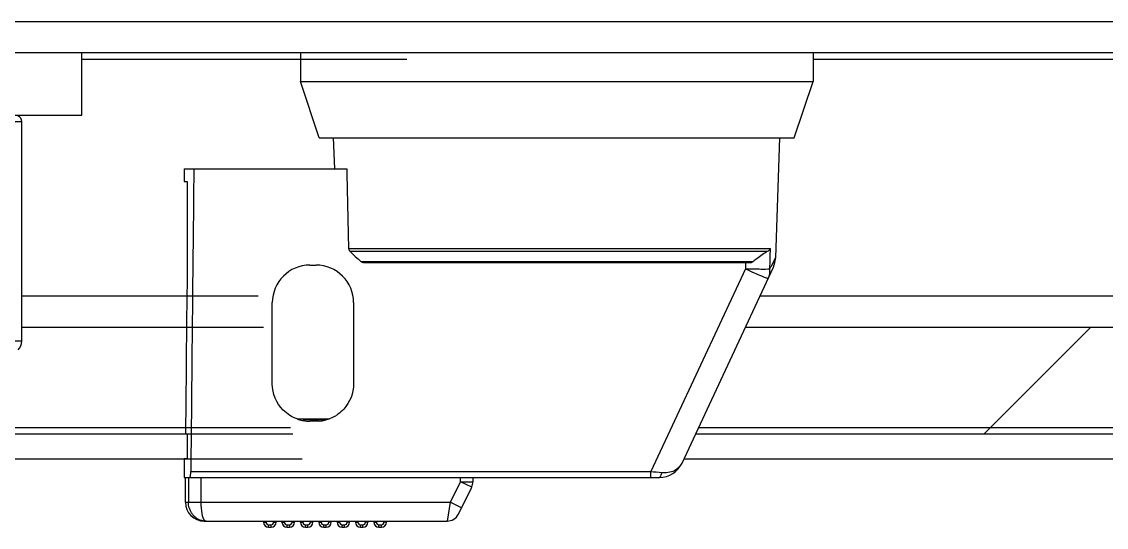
# Model space of a CAD drawing. Header units: millimetres. Extents: x 10297564 to 11610295, y -9287743 to -8409454.
# Drawn here: x 10526099 to 10527840, y -9103123 to -9102310 of the extents above; entities that cross this region are included whole.
import ezdxf

# ---------------------------------------------------------------- set-up
doc = ezdxf.new("R2010")
doc.units = ezdxf.units.MM
doc.header["$LTSCALE"] = 100
doc.layers.add('-0', color=7, linetype='Continuous')

# ---------------------------------------------------------------- blocks, each defined once
blk = doc.blocks.new('인버터 외형도')
at = {"layer": '-0', "linetype": 'Continuous'}
for p, q in [((127437.3, 34410.6), (115699.1, 34410.6)), ((127439.5, 34373), (115699.1, 34373)), ((117790.9, 34297.8), (117790.9, 34373)), ((117790.9, 34365.5), (118182.2, 34365.5)), ((118054.3, 34373), (118054.3, 34338.4)), ((118671.3, 34373), (118671.3, 34338.4)), ((118671.3, 34365.5), (119123.5, 34365.5)), ((118076.9, 34270.7), (118054.3, 34338.4)), ((118054.3, 34338.4), (118671.3, 34338.4)), ((118648.7, 34270.7), (118671.3, 34338.4)), ((115985.1, 34297.8), (117790.9, 34297.8)), ((116057.3, 34290.2), (117718.7, 34290.2)), ((117718.7, 34025.6), (117718.7, 34290.2)), ((118076.9, 34270.7), (118648.7, 34270.7)), ((118095.5, 34233.1), (118094.2, 34270.8)), ((118626.4, 34126.3), (118631.4, 34270.7)), ((117914.3, 34233.1), (117914.3, 34218)), ((117914.4, 34233.1), (118109.9, 34233.1)), ((117914.3, 34218), (117918, 34218)), ((117918, 34218), (117918, 34120.5)), ((118112.1, 34137.1), (118620, 34137.1)), ((118113.5, 34134), (118616.5, 34134)), ((118065.6, 34117.2), (118073.1, 34117.2)), ((118127, 34121.5), (118599, 34121.5)), ((118130.3, 34120.2), (118595.4, 34120.2)), ((118590.2, 34120.2), (118590, 34112.7)), ((118621.2, 34116.4), (118626.4, 34126.3)), ((118590, 34112.7), (118476.2, 33868.6)), ((118513.6, 33878.7), (118623.6, 34114.6)), ((118003.2, 34079.6), (117718.7, 34079.6)), ((119130.3, 34079.6), (118607.2, 34079.6)), ((118020.4, 33974.2), (118020.4, 34072)), ((118118.3, 34072), (118118.3, 33974.2)), ((118009.6, 34041.9), (117718.7, 34041.9)), ((119117.9, 34041.9), (118589.7, 34041.9)), ((118877.4, 33914), (119005.4, 34041.9)), ((117718.7, 34025.6), (117598.3, 34025.6)), ((117708, 33921.5), (118042.3, 33921.5)), ((118050.5, 33932.1), (118088.8, 33932.1)), ((118083.5, 33930.6), (118060.3, 33930.6)), ((118076.9, 33929.1), (118065.6, 33929.1)), ((118067.1, 33930.6), (118067.1, 33932.1)), ((118533.5, 33921.5), (119109.6, 33921.5)), ((117708.6, 33914), (118045.1, 33914)), ((117916, 33914), (117918, 33914)), ((117918, 33914), (117918, 33883.9)), ((118530, 33914), (119109.6, 33914)), ((117699.9, 33883.9), (118056.2, 33883.9)), ((117914.3, 33883.9), (117914.3, 33861.3)), ((117918, 33883.9), (117914.3, 33883.9)), ((118516, 33883.9), (119109.8, 33883.9)), ((117914.3, 33861.3), (118486.3, 33861.3)), ((117915.8, 33831.3), (117915.8, 33861.3)), ((117919.3, 33861.3), (117919.3, 33831.3)), ((117922.3, 33868.6), (118476.2, 33868.6)), ((117934.2, 33861.3), (117934.2, 33831.3)), ((118246.9, 33856.1), (118234.6, 33831.3)), ((118246.9, 33856.1), (118246.9, 33861.3)), ((118260.4, 33849.5), (118246.9, 33856.1)), ((118246.9, 33856.1), (118262, 33856.1)), ((118262, 33856.1), (118262, 33861.3)), ((118476.2, 33861.3), (118476.2, 33868.6)), ((118244.4, 33817.1), (118260.4, 33849.5)), ((117915.8, 33831.3), (118234.6, 33831.3)), ((118234.6, 33831.3), (118230.9, 33808.7)), ((118248.1, 33824.6), (118234.6, 33831.3)), ((117938.4, 33808.7), (118230.9, 33808.7)), ((118009.9, 33808.7), (118009.9, 33807.2)), ((118009.9, 33807.2), (118012.9, 33807.2)), ((118012.9, 33807.2), (118012.9, 33808.7)), ((118015.9, 33801.2), (118015.9, 33804.2)), ((118015.9, 33804.2), (118018.9, 33804.2)), ((118018.9, 33801.2), (118018.9, 33804.2)), ((118021.9, 33807.2), (118021.9, 33808.7)), ((118021.9, 33807.2), (118025, 33807.2)), ((118025, 33807.2), (118025, 33808.7)), ((118032, 33807.2), (118032, 33808.7)), ((118032, 33807.2), (118035, 33807.2)), ((118035, 33807.2), (118035, 33808.7)), ((118038, 33804.2), (118038, 33801.2)), ((118038, 33804.2), (118041.1, 33804.2)), ((118041.1, 33804.2), (118041.1, 33801.2)), ((118044.1, 33807.2), (118044.1, 33808.7)), ((118044.1, 33807.2), (118047.1, 33807.2)), ((118047.1, 33807.2), (118047.1, 33808.7)), ((118054.1, 33808.7), (118054.1, 33807.2)), ((118054.1, 33807.2), (118057.2, 33807.2)), ((118057.2, 33808.7), (118057.2, 33807.2)), ((118060.2, 33801.2), (118060.2, 33804.2)), ((118060.2, 33804.2), (118063.2, 33804.2)), ((118063.2, 33801.2), (118063.2, 33804.2)), ((118066.2, 33807.2), (118066.2, 33808.7)), ((118069.2, 33807.2), (118066.2, 33807.2)), ((118069.2, 33807.2), (118069.2, 33808.7)), ((118076.3, 33808.7), (118076.3, 33807.2)), ((118076.3, 33807.2), (118079.3, 33807.2)), ((118079.3, 33808.7), (118079.3, 33807.2)), ((118082.3, 33801.2), (118082.3, 33804.2)), ((118082.3, 33804.2), (118085.3, 33804.2)), ((118085.3, 33801.2), (118085.3, 33804.2)), ((118088.3, 33807.2), (118088.3, 33808.7)), ((118091.3, 33807.2), (118088.3, 33807.2)), ((118091.3, 33807.2), (118091.3, 33808.7)), ((118098.4, 33808.7), (118098.4, 33807.2)), ((118098.4, 33807.2), (118101.4, 33807.2)), ((118101.4, 33808.7), (118101.4, 33807.2)), ((118104.4, 33801.2), (118104.4, 33804.2)), ((118104.4, 33804.2), (118107.4, 33804.2)), ((118107.4, 33801.2), (118107.4, 33804.2)), ((118110.4, 33807.2), (118110.4, 33808.7)), ((118113.4, 33807.2), (118110.4, 33807.2)), ((118113.4, 33807.2), (118113.4, 33808.7)), ((118120.5, 33808.7), (118120.5, 33807.2)), ((118120.5, 33807.2), (118123.5, 33807.2)), ((118123.5, 33808.7), (118123.5, 33807.2)), ((118126.5, 33801.2), (118126.5, 33804.2)), ((118126.5, 33804.2), (118129.5, 33804.2)), ((118129.5, 33801.2), (118129.5, 33804.2)), ((118132.6, 33807.2), (118132.6, 33808.7)), ((118135.6, 33807.2), (118132.6, 33807.2)), ((118135.6, 33807.2), (118135.6, 33808.7)), ((118142.6, 33808.7), (118142.6, 33807.2)), ((118142.6, 33807.2), (118145.6, 33807.2)), ((118145.6, 33808.7), (118145.6, 33807.2)), ((118148.7, 33801.2), (118148.7, 33804.2)), ((118148.7, 33804.2), (118151.7, 33804.2)), ((118151.7, 33801.2), (118151.7, 33804.2)), ((118154.7, 33807.2), (118154.7, 33808.7)), ((118157.7, 33807.2), (118154.7, 33807.2)), ((118157.7, 33807.2), (118157.7, 33808.7)), ((118015.9, 33801.2), (118018.9, 33801.2)), ((118038, 33801.2), (118041.1, 33801.2)), ((118060.2, 33801.2), (118063.2, 33801.2)), ((118082.3, 33801.2), (118085.3, 33801.2)), ((118104.4, 33801.2), (118107.4, 33801.2)), ((118126.5, 33801.2), (118129.5, 33801.2)), ((118148.7, 33801.2), (118151.7, 33801.2))]:
    blk.add_line(p, q, dxfattribs=at)
blk.add_lwpolyline([(118623.6, 34114.6), (118625.5, 34120.3), (118626.4, 34126.3)], dxfattribs=at)
for centre, radius, start, end in [((117711.2, 34290.2), 7.52, 0, 67.5), ((123630.8, 40077.9), 8109.9, 227.13193, 227.26196), ((118065.6, 34072), 45.2, 89.9772, 179.9758), ((118073.1, 34072), 45.2, 0.0242, 90.0228), ((117765, 34563.1), 965.7, 332.2133, 332.4474), ((117703.7, 34025.6), 15, 315, 360), ((118072.5, 33975.4), 46.4, 290.5503, 300.0618), ((118072.8, 33975), 46, 300.0597, 305.2589), ((118066.1, 33975.6), 46.6, 250.2611, 252.1873), ((118066.1, 33975.5), 46.5, 252.1877, 252.5858), ((118066, 33975.1), 46.1, 252.5758, 259.4167), ((118060.3, 33915.5), 15, 90, 100.7201), ((118065.7, 33973.5), 44.5, 259.385, 269.856), ((118073.1, 33973.5), 44.4, 274.9906, 283.6981), ((118072.7, 33974.9), 45.9, 283.6812, 290.5575), ((118486.3, 33891.4), 30.1, 270, 335), ((118246.9, 33856.1), 15, 333.6934, 0), ((117938.4, 33831.3), 22.6, 180, 270), ((117942.6, 33831.1), 23.2, 196.1539, 206.8258), ((117942.2, 33830.9), 22.8, 206.8184, 215.1556), ((117941.7, 33830.6), 22.2, 215.1861, 220.5909), ((118230.9, 33823.7), 15, 270, 333.6934), ((117941.5, 33830.4), 21.9, 220.572, 232.9427), ((117941, 33829.7), 21.1, 232.9897, 246.5005), ((117940.8, 33829.3), 20.6, 246.5569, 249.8296), ((118015.9, 33807.2), 6.02, 180, 270), ((118015.9, 33807.2), 3.01, 180, 270), ((118018.9, 33807.2), 6.02, 270, 0), ((118018.9, 33807.2), 3.01, 270, 360), ((118038, 33807.2), 6.02, 180, 270), ((118038, 33807.2), 3.01, 180, 270), ((118041.1, 33807.2), 6.02, 270, 0), ((118041.1, 33807.2), 3.01, 270, 360), ((118060.2, 33807.2), 6.02, 180, 270), ((118060.2, 33807.2), 3.01, 180, 270), ((118063.2, 33807.2), 6.02, 270, 0), ((118063.2, 33807.2), 3.01, 270, 360), ((118082.3, 33807.2), 6.02, 180, 270), ((118082.3, 33807.2), 3.01, 180, 270), ((118085.3, 33807.2), 6.02, 270, 0), ((118085.3, 33807.2), 3.01, 270, 360), ((118104.4, 33807.2), 6.02, 180, 270), ((118104.4, 33807.2), 3.01, 180, 270), ((118107.4, 33807.2), 6.02, 270, 0), ((118107.4, 33807.2), 3.01, 270, 360), ((118126.5, 33807.2), 6.02, 180, 270), ((118126.5, 33807.2), 3.01, 180, 270), ((118129.5, 33807.2), 6.02, 270, 0), ((118129.5, 33807.2), 3.01, 270, 360), ((118148.7, 33807.2), 6.02, 180, 270), ((118148.7, 33807.2), 3.01, 180, 270), ((118151.7, 33807.2), 6.02, 270, 0), ((118151.7, 33807.2), 3.01, 270, 360)]:
    blk.add_arc(centre, radius, start, end, dxfattribs=at)
for centre, major_axis, ratio, start_param, end_param in [((118242.4, 32095.7), (0, 8103.3), 0.040486, 1.303877, 1.350231), ((118362.8, 48128.2), (0, 18587.4), 0.020485, -3.868016, -3.860205), ((118242.4, 33499.1), (0, 4168.5), 0.078702, 7.704341, 7.754269)]:
    blk.add_ellipse(centre, major_axis=major_axis, ratio=ratio, start_param=start_param, end_param=end_param, dxfattribs=at)
for points in [[(118112.1, 34137.1), (118112.2, 34136.1), (118112.6, 34134.6), (118113.6, 34134.5)], [(118616.5, 34134), (118617.9, 34134.7), (118619.2, 34135.7), (118620, 34137.1)], [(118619.4, 34112.9), (118619.6, 34121), (118619.8, 34129), (118620, 34137.1)], [(118127, 34121.5), (118127.8, 34120.8), (118129.2, 34120.1), (118130.1, 34120.6)], [(118595.4, 34120.2), (118596.6, 34120.2), (118598.2, 34120.6), (118598.6, 34121.6)], [(118617.3, 34101.2), (118619, 34104.8), (118619.7, 34109), (118619.4, 34112.9)], [(118476.2, 33868.6), (118480.5, 33868.1), (118484.8, 33867.7), (118489.1, 33867.3)], [(117920.3, 33824.6), (117919.6, 33826.8), (117919.3, 33829), (117919.3, 33831.3)], [(117940.8, 33808.7), (117938.4, 33808.7), (117935.9, 33809.1), (117933.7, 33809.9)], [(117939, 33809.5), (117939.5, 33809), (117940.1, 33808.7), (117940.8, 33808.7)]]:
    blk.add_open_spline(points, degree=3, dxfattribs=at)
for points, knots in [([(118599, 34121.5), (118600.6, 34122.8), (118606.2, 34127.2), (118612, 34131.6), (118616.5, 34134)], [0, 0, 0, 0, 0.28792, 1, 1, 1, 1]), ([(118590, 34112.7), (118596.3, 34112.6), (118606.1, 34112.6), (118615.9, 34112.4), (118619.4, 34112.9)], [0, 0, 0, 0, 0.639699, 1, 1, 1, 1]), ([(118590, 34112.7), (118593.5, 34111.1), (118599.8, 34108.3), (118607.4, 34104.9), (118612.2, 34102.9), (118614.9, 34101.8), (118616.2, 34101.5), (118617.2, 34101.1), (118617.3, 34101.2)], [0, 0, 0, 0, 0.383182, 0.706668, 0.830562, 0.922641, 0.979588, 1, 1, 1, 1]), ([(118050.4, 33931.8), (118044.1, 33934), (118028, 33944), (118020.4, 33962.4), (118020.4, 33974.2)], [0, 0, 0, 0, 0.360105, 1, 1, 1, 1]), ([(118118.3, 33974.2), (118118.2, 33963), (118112.7, 33948.8), (118101.9, 33939.3), (118099.3, 33937.5)], [0, 0, 0, 0, 0.781013, 1, 1, 1, 1]), ([(118489.1, 33867.3), (118494.3, 33867), (118504.3, 33867.8), (118511.8, 33874.9), (118513.6, 33878.7)], [0, 0, 0, 0, 0.557663, 1, 1, 1, 1]), ([(117920.7, 33861.3), (117921.5, 33861.3), (117922, 33864.9), (117922.3, 33866.8), (117922.3, 33868.6)], [0, 0, 0, 0, 0.311024, 1, 1, 1, 1]), ([(118486.3, 33861.3), (118486.6, 33861.3), (118488.8, 33862.7), (118488.9, 33865.4), (118489.1, 33867.3)], [0, 0, 0, 0, 0.151461, 1, 1, 1, 1]), ([(117934.2, 33831.3), (117934.2, 33826.6), (117935, 33819.4), (117936.9, 33811.5), (117939, 33809.5)], [0, 0, 0, 0, 0.615549, 1, 1, 1, 1])]:
    blk.add_open_spline(points, degree=3, knots=knots, dxfattribs=at)

msp = doc.modelspace()

# ---------------------------------------------------------------- block references
at = {"xscale": 1.333333333333333, "yscale": 1.333333333333333, "zscale": 1.333333333333333}
msp.add_blockref('인버터 외형도', (10369140.6, -9148191), dxfattribs=at)

doc.saveas('drawing.dxf')
